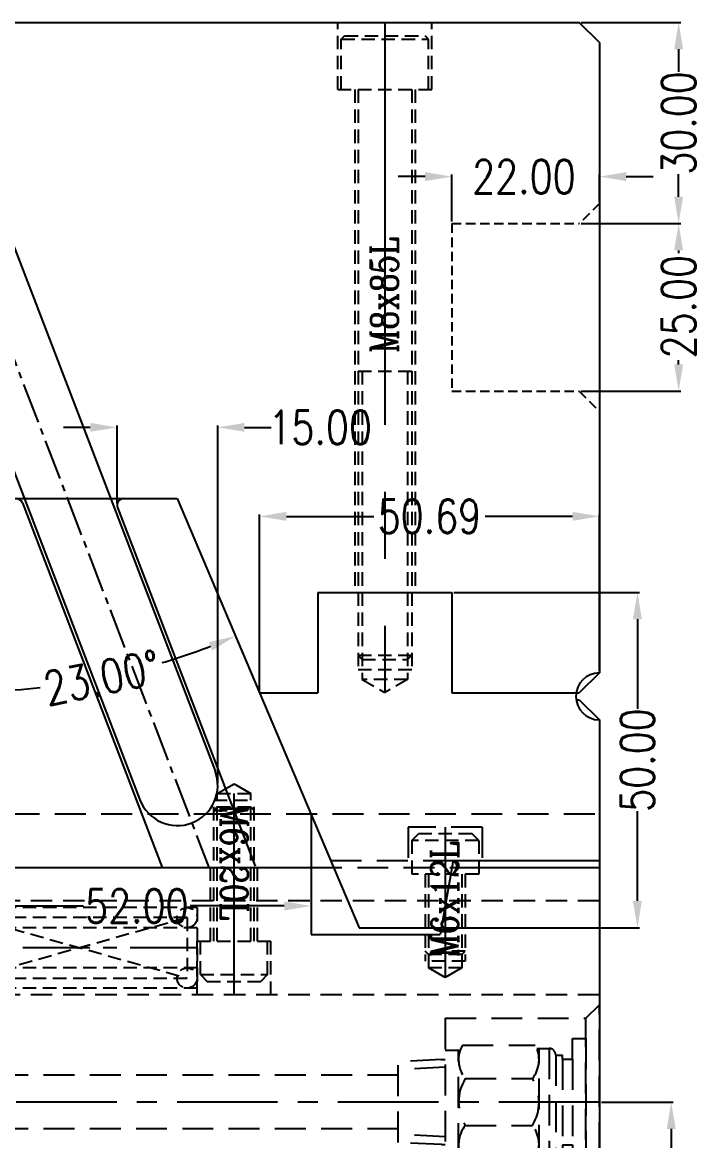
# Model space of a CAD drawing. Header units: millimetres. Extents: x 27275 to 28529, y -21406 to -20519.
# Drawn here: x 27984.2 to 28085.4, y -21212.7 to -21046 of the extents above; entities that cross this region are included whole.
import ezdxf

# ---------------------------------------------------------------- set-up
doc = ezdxf.new("R2010")
doc.units = ezdxf.units.MM
doc.header["$LTSCALE"] = 8
for name, pattern in [('CENTER', [2, 1.25, -0.25, 0.25, -0.25]), ('CENTER2', [1.125, 0.75, -0.125, 0.125, -0.125]), ('HIDDEN', [0.375, 0.25, -0.125])]:
    doc.linetypes.add(name, pattern=pattern)
doc.layers.get('DEFPOINTS').update_dxf_attribs({"color": 6})
doc.layers.add('dim', color=3, linetype='Continuous', lineweight=15)
for name, color, linetype in [('Layer3', 3, 'Continuous'), ('PIN', 5, 'Continuous'), ('SCREW', 52, 'HIDDEN'), ('SLIDE', 6, 'Continuous'), ('SPRING', 7, 'Continuous'), ('WT', 4, 'Continuous')]:
    doc.layers.add(name, color=color, linetype=linetype)
doc.styles.add('ROMANC', font='RomanC.ttf', dxfattribs={"width": 0.8, "height": 7})
doc.styles.get("Standard").update_dxf_attribs({"font": 'txt.shx', "width": 0.8, "bigfont": 'chineset.shx'})
doc.dimstyles.new('ISO-25', dxfattribs={"dimtxt": 5, "dimasz": 4, "dimexe": 0.3, "dimexo": 0.3, "dimtad": 0, "dimzin": 1, "dimdsep": 46, "dimtxsty": 'Standard', "dimcen": 0, "dimclrd": 3, "dimclre": 3, "dimclrt": 3, "dimazin": 0, "dimtfac": 1, "dimtofl": 0, "dimtmove": 0, "dimatfit": 0, "dimfxl": 0, "dimarcsym": 0})

# ---------------------------------------------------------------- blocks, each defined once
blk = doc.blocks.new('*D26197')
at = {"layer": 'DEFPOINTS', "color": 0}
for p in [(28067.27, -21076), (28067.27, -21101), (28082.09, -21101)]:
    blk.add_point(p, dxfattribs=at)
at = {"layer": 'dim', "color": 3, "lineweight": -2}
for p, q in [((28067.57, -21076), (28082.39, -21076)), ((28082.09, -21080), (28082.09, -21080.43)), ((28082.09, -21097), (28082.09, -21096.35)), ((28067.57, -21101), (28082.39, -21101))]:
    blk.add_line(p, q, dxfattribs=at)
at = {"layer": 'dim', "color": 3}
for points in [[(28082.75, -21080), (28081.42, -21080), (28082.09, -21076)], [(28081.42, -21097), (28082.75, -21097), (28082.09, -21101)]]:
    blk.add_solid(points, dxfattribs=at)
at = {"layer": 'dim', "color": 3, "insert": (28082.09, -21088.39), "char_height": 5, "attachment_point": 5, "rotation": 90}
blk.add_mtext('25.00', dxfattribs=at)
blk = doc.blocks.new('*D26198')
at = {"layer": 'DEFPOINTS', "color": 0}
for p in [(28048.27, -21069), (28070.27, -21073), (28048.27, -21076)]:
    blk.add_point(p, dxfattribs=at)
at = {"layer": 'dim', "color": 3, "lineweight": -2}
for p, q in [((28048.27, -21075.7), (28048.27, -21068.7)), ((28070.27, -21072.7), (28070.27, -21068.7)), ((28044.27, -21069), (28040.27, -21069)), ((28074.27, -21069), (28078.27, -21069))]:
    blk.add_line(p, q, dxfattribs=at)
at = {"layer": 'dim', "color": 3}
for points in [[(28044.27, -21069.67), (28044.27, -21068.33), (28048.27, -21069)], [(28074.27, -21068.33), (28074.27, -21069.67), (28070.27, -21069)]]:
    blk.add_solid(points, dxfattribs=at)
at = {"layer": 'dim', "color": 3, "insert": (28059.01, -21069), "char_height": 5, "attachment_point": 5}
blk.add_mtext('22.00', dxfattribs=at)
blk = doc.blocks.new('*D26212')
at = {"layer": 'DEFPOINTS', "color": 0}
for p in [(28067.27, -21046), (28082.09, -21046), (28067.27, -21076)]:
    blk.add_point(p, dxfattribs=at)
at = {"layer": 'dim', "color": 3, "lineweight": -2}
for p, q in [((28067.57, -21046), (28082.39, -21046)), ((28082.09, -21050), (28082.09, -21053.37)), ((28082.09, -21072), (28082.09, -21068.62)), ((28067.57, -21076), (28082.39, -21076))]:
    blk.add_line(p, q, dxfattribs=at)
at = {"layer": 'dim', "color": 3}
for points in [[(28082.75, -21050), (28081.42, -21050), (28082.09, -21046)], [(28081.42, -21072), (28082.75, -21072), (28082.09, -21076)]]:
    blk.add_solid(points, dxfattribs=at)
at = {"layer": 'dim', "color": 3, "insert": (28082.09, -21061), "char_height": 5, "attachment_point": 5, "rotation": 90}
blk.add_mtext('30.00', dxfattribs=at)
blk = doc.blocks.new('*D26663')
at = {"layer": 'DEFPOINTS', "color": 0}
for p in [(28070.27, -21119.66), (28070.27, -21143), (28019.58, -21146)]:
    blk.add_point(p, dxfattribs=at)
at = {"layer": 'dim', "color": 3, "lineweight": -2}
for p, q in [((28019.58, -21145.7), (28019.58, -21119.36)), ((28023.58, -21119.66), (28036.63, -21119.66)), ((28066.27, -21119.66), (28053.21, -21119.66)), ((28070.27, -21142.7), (28070.27, -21119.36))]:
    blk.add_line(p, q, dxfattribs=at)
at = {"layer": 'dim', "color": 3}
for points in [[(28023.58, -21118.99), (28023.58, -21120.33), (28019.58, -21119.66)], [(28066.27, -21120.33), (28066.27, -21118.99), (28070.27, -21119.66)]]:
    blk.add_solid(points, dxfattribs=at)
at = {"layer": 'dim', "color": 3, "insert": (28044.92, -21119.66), "char_height": 5, "attachment_point": 5}
blk.add_mtext('50.69', dxfattribs=at)
blk = doc.blocks.new('*D26664')
at = {"layer": 'DEFPOINTS', "color": 0}
for p in [(27975.27, -21096), (28007.27, -21117), (27995.3, -21143.87), (28034.43, -21181), (27975.27, -21187)]:
    blk.add_point(p, dxfattribs=at)
at = {"layer": 'dim', "color": 3, "lineweight": -2}
for start, end in [(286.6156, 290.8006), (272.1994, 276.3844)]:
    blk.add_arc((27975.27, -21041.61), 104.21, start, end, dxfattribs=at)
at = {"layer": 'dim', "color": 3}
for points in [[(28012.52, -21139.64), (28012.02, -21138.41), (28015.98, -21137.53)], [(27979.25, -21145.07), (27979.28, -21146.41), (27975.27, -21145.82)]]:
    blk.add_solid(points, dxfattribs=at)
at = {"layer": 'dim', "color": 3, "insert": (27996.04, -21143.72), "char_height": 5, "attachment_point": 5, "rotation": 11.5}
blk.add_mtext('23.00%%d', dxfattribs=at)
blk = doc.blocks.new('*D26665')
at = {"layer": 'DEFPOINTS', "color": 0}
for p in [(27975.27, -21172), (28027.27, -21172), (27975.27, -21177.75)]:
    blk.add_point(p, dxfattribs=at)
at = {"layer": 'dim', "color": 3, "lineweight": -2}
for p, q in [((27975.27, -21172.3), (27975.27, -21178.05)), ((28027.27, -21172.3), (28027.27, -21178.05)), ((27979.27, -21177.75), (27993.31, -21177.75)), ((28023.27, -21177.75), (28009.22, -21177.75))]:
    blk.add_line(p, q, dxfattribs=at)
at = {"layer": 'dim', "color": 3}
for points in [[(27979.27, -21177.09), (27979.27, -21178.42), (27975.27, -21177.75)], [(28023.27, -21178.42), (28023.27, -21177.09), (28027.27, -21177.75)]]:
    blk.add_solid(points, dxfattribs=at)
at = {"layer": 'dim', "color": 3, "insert": (28001.27, -21177.75), "char_height": 5, "attachment_point": 5}
blk.add_mtext('52.00', dxfattribs=at)
blk = doc.blocks.new('*D26666')
at = {"layer": 'DEFPOINTS', "color": 0}
for p in [(28048.27, -21131), (28075.94, -21131), (28046.68, -21181)]:
    blk.add_point(p, dxfattribs=at)
at = {"layer": 'dim', "color": 3, "lineweight": -2}
for p, q in [((28048.57, -21131), (28076.24, -21131)), ((28075.94, -21135), (28075.94, -21148.37)), ((28075.94, -21177), (28075.94, -21163.62)), ((28046.98, -21181), (28076.24, -21181))]:
    blk.add_line(p, q, dxfattribs=at)
at = {"layer": 'dim', "color": 3}
for points in [[(28076.6, -21135), (28075.27, -21135), (28075.94, -21131)], [(28075.27, -21177), (28076.6, -21177), (28075.94, -21181)]]:
    blk.add_solid(points, dxfattribs=at)
at = {"layer": 'dim', "color": 3, "insert": (28075.94, -21156), "char_height": 5, "attachment_point": 5, "rotation": 90}
blk.add_mtext('50.00', dxfattribs=at)
blk = doc.blocks.new('*D26776')
at = {"layer": 'DEFPOINTS', "color": 0}
for p in [(27998.33, -21106.39), (27998.33, -21118), (28013.33, -21159.77)]:
    blk.add_point(p, dxfattribs=at)
at = {"layer": 'dim', "color": 3, "lineweight": -2}
for p, q in [((27994.33, -21106.39), (27990.33, -21106.39)), ((27998.33, -21117.7), (27998.33, -21106.09)), ((28013.33, -21159.47), (28013.33, -21106.09)), ((28017.33, -21106.39), (28021.33, -21106.39))]:
    blk.add_line(p, q, dxfattribs=at)
at = {"layer": 'dim', "color": 3}
for points in [[(27994.33, -21107.05), (27994.33, -21105.72), (27998.33, -21106.39)], [(28017.33, -21105.72), (28017.33, -21107.05), (28013.33, -21106.39)]]:
    blk.add_solid(points, dxfattribs=at)
at = {"layer": 'dim', "color": 3, "insert": (28028.62, -21106.39), "char_height": 5, "attachment_point": 5}
blk.add_mtext('15.00', dxfattribs=at)
blk = doc.blocks.new('20160808.152651')
at = {"layer": 'SCREW', "linetype": 'CENTER2', "ltscale": 5}
blk.add_line((0, 0), (0, -22.43), dxfattribs=at)
at = {"layer": 'SCREW'}
for p, q in [((-5, -2), (-4, -1)), ((4, -1), (-4, -1)), ((5, -2), (-5, -2)), ((-5, -2), (-5, -7)), ((5, -2), (5, -7)), ((5, -7), (-5, -7)), ((-3, -7), (-3, -20)), ((-2.5, -7), (-2.5, -21)), ((2.5, -7), (2.5, -21)), ((3, -7), (3, -20)), ((-2.5, -19), (-3, -18.5)), ((3, -18.5), (-3, -18.5)), ((3, -20), (-3, -20)), ((2.5, -19), (-2.5, -19)), ((2.5, -19), (3, -18.5)), ((2.5, -21), (-2.5, -21))]:
    blk.add_line(p, q, dxfattribs=at)
at = {"layer": 'SCREW', "linetype": 'Continuous'}
for p, q in [((5, -2), (4, -1)), ((0, -22.43), (-2.5, -21)), ((2.5, -21), (0, -22.43))]:
    blk.add_line(p, q, dxfattribs=at)
at = {"layer": 'SLIDE', "linetype": 'HIDDEN', "ltscale": 2.3}
for p, q in [((-5.5, 0), (-5.5, -5)), ((5.5, 0), (-5.5, 0)), ((5.5, 0), (5.5, -5))]:
    blk.add_line(p, q, dxfattribs=at)
at = {"layer": 'dim', "style": 'ROMANC', "width": 0.8}
blk.add_text('M6x12L', height=4.065, rotation=90, dxfattribs=at).set_placement((1.99, -19.4))
blk = doc.blocks.new('20160808.152901')
at = {"layer": 'SPRING', "color": 142, "linetype": 'HIDDEN'}
for p, q in [((-35, 6), (-35, -6)), ((0, 6), (-35, 6)), ((0, 6), (0, -6)), ((-33.5, -4.5), (-33.5, 4.5)), ((-1.5, 4.5), (-33.5, 4.5)), ((-1.5, 4.5), (-33.5, -4.5)), ((-33.5, 4.5), (-1.5, -4.5)), ((-1.5, 4.5), (-1.5, -4.5)), ((0, 3), (-35, 3)), ((0, -3), (-35, -3)), ((-33.5, -4.5), (-1.5, -4.5)), ((0, -6), (-35, -6))]:
    blk.add_line(p, q, dxfattribs=at)
at = {"layer": 'SPRING', "color": 142, "linetype": 'CENTER'}
blk.add_line((0, 0), (-35, 0), dxfattribs=at)
at = {"layer": 'SPRING', "color": 142, "linetype": 'HIDDEN'}
for centre in [(-33.5, 4.5), (-1.5, 4.5), (-33.5, -4.5), (-1.5, -4.5)]:
    blk.add_circle(centre, 1.5, dxfattribs=at)
blk = doc.blocks.new('20160808.152922')
at = {"linetype": 'HIDDEN', "ltscale": 1.6}
for p, q in [((95, 0), (0, 0)), ((0, 0), (0, -14)), ((95, -14), (0, -14))]:
    blk.add_line(p, q, dxfattribs=at)
blk = doc.blocks.new('20160808.153020')
at = {"linetype": 'HIDDEN'}
for p, q in [((-3.5, 5), (-3.5, 16)), ((3.5, 5), (3.5, 16)), ((-5.5, 5), (5.5, 5)), ((-5.5, -3), (-5.5, 5)), ((5.5, -3), (5.5, 5))]:
    blk.add_line(p, q, dxfattribs=at)
at = {"layer": 'SCREW', "linetype": 'Continuous'}
for p, q in [((-2.5, 27), (0, 28.43)), ((0, 28.43), (2.5, 27)), ((-5, 0), (-4, -1))]:
    blk.add_line(p, q, dxfattribs=at)
at = {"layer": 'SCREW', "linetype": 'CENTER2', "ltscale": 5}
blk.add_line((0, -3), (0, 28.43), dxfattribs=at)
at = {"layer": 'SCREW'}
for p, q in [((-2.5, 5), (-2.5, 27)), ((-2.5, 27), (2.5, 27)), ((2.5, 5), (2.5, 27)), ((-3, 5), (-3, 26)), ((-3, 26), (3, 26)), ((3, 5), (3, 26)), ((-2.5, 25), (-3, 24.5)), ((-3, 24.5), (3, 24.5)), ((-2.5, 25), (2.5, 25)), ((2.5, 25), (3, 24.5)), ((-5, 0), (-5, 5)), ((5, 0), (5, 5)), ((-5, 0), (5, 0)), ((5, 0), (4, -1)), ((-4, -1), (4, -1))]:
    blk.add_line(p, q, dxfattribs=at)
at = {"layer": 'dim', "style": 'ROMANC', "width": 0.8}
blk.add_text('M6x20L', height=4.065, rotation=270, dxfattribs=at).set_placement((-1.99, 25.4))
blk = doc.blocks.new('*D27175')
at = {"layer": 'DEFPOINTS', "color": 0}
for p in [(28070.27, -21207), (28080.98, -21207), (28067.27, -21247)]:
    blk.add_point(p, dxfattribs=at)
at = {"layer": 'dim', "color": 3, "lineweight": -2}
for p, q in [((28070.57, -21207), (28081.28, -21207)), ((28080.98, -21211), (28080.98, -21219.37)), ((28080.98, -21243), (28080.98, -21234.62)), ((28067.57, -21247), (28081.28, -21247))]:
    blk.add_line(p, q, dxfattribs=at)
at = {"layer": 'dim', "color": 3}
for points in [[(28081.65, -21211), (28080.31, -21211), (28080.98, -21207)], [(28080.31, -21243), (28081.65, -21243), (28080.98, -21247)]]:
    blk.add_solid(points, dxfattribs=at)
at = {"layer": 'dim', "color": 3, "insert": (28080.98, -21227), "char_height": 5, "attachment_point": 5, "rotation": 90}
blk.add_mtext('40.00', dxfattribs=at)
blk = doc.blocks.new('20160903.151524')
at = {"layer": 'WT', "color": 125, "linetype": 'HIDDEN', "ltscale": 2.3}
for p, q in [((-6.35, 23.56), (-6.01, 30)), ((-6.01, 30), (6.01, 30)), ((-5.19, 23), (-4.82, 30)), ((5.19, 23), (4.82, 30)), ((6.35, 23.56), (6.01, 30)), ((-6.35, 23.56), (-6.35, 23)), ((6.35, 23.56), (6.35, 23)), ((12.5, 23), (-12.5, 23)), ((-12.5, 23), (-12.5, 2)), ((-7.75, 23), (-7.75, 20.77)), ((7.75, 23), (7.75, 20.77)), ((12.5, 23), (12.5, 2)), ((-8.5, 20.43), (-8.5, 9.57)), ((-7.75, 21), (7.75, 21)), ((8.5, 20.43), (8.5, 9.57)), ((-3.5, 20.01), (-3.5, 9.99)), ((3.5, 20.01), (3.5, 9.99)), ((-8, 9.33), (-8, 7.51)), ((-8, 9), (8, 9)), ((8, 9.33), (8, 7.51)), ((8, 7.51), (-8, 7.51)), ((7, 6.51), (-7, 6.51)), ((-7, 6.51), (-7, 5.51)), ((-6.4, 5.51), (-7, 5.51)), ((-6.4, 5.51), (-7, 5.51)), ((6.4, 5.51), (-6.4, 5.51)), ((-6.4, 5.51), (-6.4, 4.01)), ((6.4, 5.51), (6.4, 4.01)), ((6.4, 5.51), (7, 5.51)), ((6.4, 5.51), (7, 5.51)), ((7, 6.51), (7, 5.51)), ((-9.5, 4.01), (-9.5, 2)), ((-6.4, 4.01), (-9.5, 4.01)), ((6.4, 4.01), (-6.4, 4.01)), ((6.4, 4.01), (9.5, 4.01)), ((9.5, 4.01), (9.5, 2)), ((-12.5, 2), (-14.5, 0)), ((-12.5, 2), (12.5, 2)), ((9.5, 2), (-9.5, 2)), ((12.5, 2), (14.5, 0)), ((-14.5, 0), (14.5, 0))]:
    blk.add_line(p, q, dxfattribs=at)
at = {"layer": 'WT', "color": 125, "linetype": 'CENTER', "ltscale": 1.5}
blk.add_line((0, 0), (0, 30), dxfattribs=at)
at = {"layer": 'WT', "color": 125, "linetype": 'HIDDEN', "ltscale": 2.3}
for centre, radius, start, end in [((-6.32, 16.53), 4.47, 50.9817, 119.248), ((0, 14.34), 6.66, 58.3016, 121.6984), ((6.32, 16.53), 4.47, 60.752, 129.0183), ((-6.32, 13.47), 4.47, 240.752, 309.0183), ((0, 15.66), 6.66, 238.3016, 301.6984), ((6.32, 13.47), 4.47, 230.9817, 299.248), ((-7, 7.51), 1, 180, 270), ((7, 7.51), 1, 270, 0)]:
    blk.add_arc(centre, radius, start, end, dxfattribs=at)

msp = doc.modelspace()

# ---------------------------------------------------------------- linework, layer by layer
at = {"linetype": 'Continuous'}
for p, q in [((27723.266, -21045.996), (28067.266, -21045.996)), ((28070.266, -21048.996), (28067.266, -21045.996)), ((28070.266, -21048.996), (28070.266, -21142.996)), ((28070.266, -21142.996), (28067.266, -21145.996)), ((28066.801, -21145.996), (28067.266, -21145.996)), ((28066.801, -21146.996), (28067.266, -21146.996)), ((28067.266, -21146.996), (28070.266, -21149.996)), ((28070.266, -21149.996), (28070.266, -21243.996)), ((28027.266, -21171.996), (28027.266, -21181.996)), ((28048.442, -21170.996), (28046.502, -21181.996)), ((28027.266, -21181.996), (28046.502, -21181.996))]:
    msp.add_line(p, q, dxfattribs=at)
at = {"linetype": 'HIDDEN'}
for p, q in [((28031.266, -21055.996), (28031.266, -21045.996)), ((28045.266, -21055.996), (28045.266, -21045.996)), ((28031.266, -21055.996), (28045.266, -21055.996)), ((28033.766, -21055.996), (28033.766, -21130.996)), ((28042.766, -21055.996), (28042.766, -21130.996))]:
    msp.add_line(p, q, dxfattribs=at)
at = {"color": 8, "linetype": 'HIDDEN', "ltscale": 0.7}
for p, q in [((28070.266, -21072.996), (28067.266, -21075.996)), ((28048.266, -21075.996), (28048.266, -21100.996)), ((28048.266, -21075.996), (28067.266, -21075.996)), ((28048.266, -21100.996), (28067.266, -21100.996)), ((28067.266, -21100.996), (28070.266, -21103.996))]:
    msp.add_line(p, q, dxfattribs=at)
at = {"layer": 'PIN', "linetype": 'CENTER2'}
msp.add_line((27968.266, -21057.996), (28012.026, -21171.996), dxfattribs=at)
at = {"layer": 'PIN'}
for p, q in [((27976.913, -21063.782), (28012.933, -21157.615)), ((27965.71, -21068.082), (28001.73, -21161.916))]:
    msp.add_line(p, q, dxfattribs=at)
msp.add_arc((28007.331, -21159.765), 6, 201, 21, dxfattribs=at)
at = {"layer": 'SCREW', "linetype": 'CENTER2', "ltscale": 10}
msp.add_line((28038.266, -21045.996), (28038.266, -21145.945), dxfattribs=at)
at = {"layer": 'SCREW'}
for p, q in [((28031.766, -21048.496), (28032.266, -21047.996)), ((28031.766, -21048.496), (28044.766, -21048.496)), ((28031.766, -21055.996), (28031.766, -21048.496)), ((28032.266, -21047.996), (28044.266, -21047.996)), ((28044.766, -21048.496), (28044.266, -21047.996)), ((28044.766, -21055.996), (28044.766, -21048.496)), ((28034.266, -21055.996), (28034.266, -21142.496)), ((28042.266, -21055.996), (28042.266, -21142.496)), ((28034.266, -21097.996), (28042.266, -21097.996)), ((28034.891, -21097.996), (28034.891, -21143.996)), ((28041.641, -21097.996), (28041.641, -21143.996)), ((28034.266, -21140.371), (28042.266, -21140.371)), ((28034.891, -21140.996), (28034.266, -21140.371)), ((28041.641, -21140.996), (28042.266, -21140.371)), ((28034.891, -21140.996), (28041.641, -21140.996)), ((28034.266, -21142.496), (28042.266, -21142.496)), ((28034.891, -21143.996), (28038.266, -21145.945)), ((28041.641, -21143.996), (28034.891, -21143.996)), ((28041.641, -21143.996), (28038.266, -21145.945))]:
    msp.add_line(p, q, dxfattribs=at)
at = {"layer": 'SLIDE'}
for p, q in [((27975.266, -21116.996), (27984.487, -21116.996)), ((27984.487, -21116.996), (27997.34, -21116.996)), ((27997.34, -21116.996), (28007.266, -21116.996)), ((28007.266, -21116.996), (28034.432, -21180.996)), ((27984.197, -21117.638), (28005.064, -21171.996)), ((27998.397, -21118.355), (28018.92, -21171.817)), ((28028.266, -21130.996), (28028.266, -21145.996)), ((28028.266, -21130.996), (28048.266, -21130.996)), ((28048.266, -21130.996), (28048.266, -21145.996)), ((28019.575, -21145.996), (28028.266, -21145.996)), ((28048.266, -21145.996), (28066.801, -21145.996)), ((28027.266, -21164.113), (28027.266, -21171.996)), ((27975.266, -21171.996), (28027.266, -21171.996)), ((28048.266, -21171.996), (28070.266, -21171.996)), ((28048.442, -21170.996), (28070.266, -21170.996)), ((28034.432, -21180.996), (28046.679, -21180.996))]:
    msp.add_line(p, q, dxfattribs=at)
at = {"layer": 'SLIDE', "linetype": 'HIDDEN', "ltscale": 2.3}
for p, q in [((27975.266, -21163.996), (28070.266, -21163.996)), ((28027.266, -21171.996), (28048.266, -21171.996)), ((28030.187, -21170.996), (28048.442, -21170.996))]:
    msp.add_line(p, q, dxfattribs=at)
at = {"layer": 'SLIDE'}
for centre, radius, start, end in [((27983.264, -21117.996), 1, 21, 90), ((27999.331, -21117.996), 1, 90, 201), ((28070.266, -21146.496), 3.5, 90, 270)]:
    msp.add_arc(centre, radius, start, end, dxfattribs=at)
at = {"layer": 'WT', "color": 125, "linetype": 'HIDDEN', "ltscale": 2.3}
for p, q in [((28040.266, -21202.996), (27967.266, -21202.996)), ((28040.266, -21210.996), (27961.266, -21210.996))]:
    msp.add_line(p, q, dxfattribs=at)
at = {"layer": 'WT', "color": 125, "linetype": 'CENTER', "ltscale": 1.5}
msp.add_line((28070.266, -21206.996), (27963.266, -21206.996), dxfattribs=at)

# ---------------------------------------------------------------- block references
msp.add_blockref('20160808.152922', (27975.266, -21176.996))
at = {"layer": 'SCREW'}
for name, p in [('20160808.153020', (28015.766, -21187.996)), ('20160808.152651', (28047.266, -21165.996))]:
    msp.add_blockref(name, p, dxfattribs=at)
at = {"layer": 'SPRING'}
msp.add_blockref('20160808.152901', (28010.266, -21183.996), dxfattribs=at)
at = {"layer": 'WT', "rotation": 90}
msp.add_blockref('20160903.151524', (28070.266, -21206.996), dxfattribs=at)

# ---------------------------------------------------------------- texts
at = {"layer": 'Layer3', "style": 'ROMANC', "width": 0.8}
msp.add_text('M8x85L', height=4.0648, rotation=90, dxfattribs=at).set_placement((28040.234, -21095.295))

# ---------------------------------------------------------------- dimensions: what is measured, and where the dimension line sits
at = {"layer": 'dim'}
for base, p1, p2, picture, middle in [((28082.087, -21045.996), (28067.266, -21075.996), (28067.266, -21045.996), '*D26212', (28082.087, -21060.996)), ((28080.981, -21206.996), (28067.266, -21246.996), (28070.266, -21206.996), '*D27175', (28080.981, -21226.996))]:
    dim = msp.add_linear_dim(base=base, p1=p1, p2=p2, angle=90, dimstyle='ISO-25', dxfattribs=at)
    dim.commit()
    dim.dimension.update_dxf_attribs({"geometry": picture, "text_midpoint": middle})
for base, p1, p2, picture, middle in [((28048.266, -21068.999), (28070.266, -21072.996), (28048.266, -21075.996), '*D26198', (28059.011, -21068.999)), ((27998.331, -21106.385), (28013.331, -21159.765), (27998.331, -21117.996), '*D26776', (28028.623, -21106.385))]:
    dim = msp.add_linear_dim(base=base, p1=p1, p2=p2, dimstyle='ISO-25', dxfattribs=at)
    dim.commit()
    dim.dimension.update_dxf_attribs({"geometry": picture, "text_midpoint": middle, "dimtype": 160})
for base, p1, p2, picture, middle in [((28082.087, -21100.996), (28067.266, -21075.996), (28067.266, -21100.996), '*D26197', (28082.087, -21088.391)), ((28075.935, -21130.996), (28046.679, -21180.996), (28048.266, -21130.996), '*D26666', (28075.935, -21155.996))]:
    dim = msp.add_linear_dim(base=base, p1=p1, p2=p2, angle=90, dimstyle='ISO-25', dxfattribs=at)
    dim.commit()
    dim.dimension.update_dxf_attribs({"geometry": picture, "text_midpoint": middle, "dimtype": 160})
dim = msp.add_angular_dim_2l(base=(27995.302, -21143.873), line1=((27975.266, -21095.996), (27975.266, -21186.996)), line2=((28007.266, -21116.996), (28034.432, -21180.996)), dimstyle='ISO-25', dxfattribs=at)
dim.commit()
dim.dimension.update_dxf_attribs({"geometry": '*D26664', "text_midpoint": (27996.041, -21143.725)})
for base, p1, p2, picture, middle in [((28070.266, -21119.661), (28019.575, -21145.996), (28070.266, -21142.996), '*D26663', (28044.92, -21119.661)), ((27975.266, -21177.754), (28027.266, -21171.996), (27975.266, -21171.996), '*D26665', (28001.266, -21177.754))]:
    dim = msp.add_linear_dim(base=base, p1=p1, p2=p2, dimstyle='ISO-25', dxfattribs=at)
    dim.commit()
    dim.dimension.update_dxf_attribs({"geometry": picture, "text_midpoint": middle})

doc.saveas('drawing.dxf')
